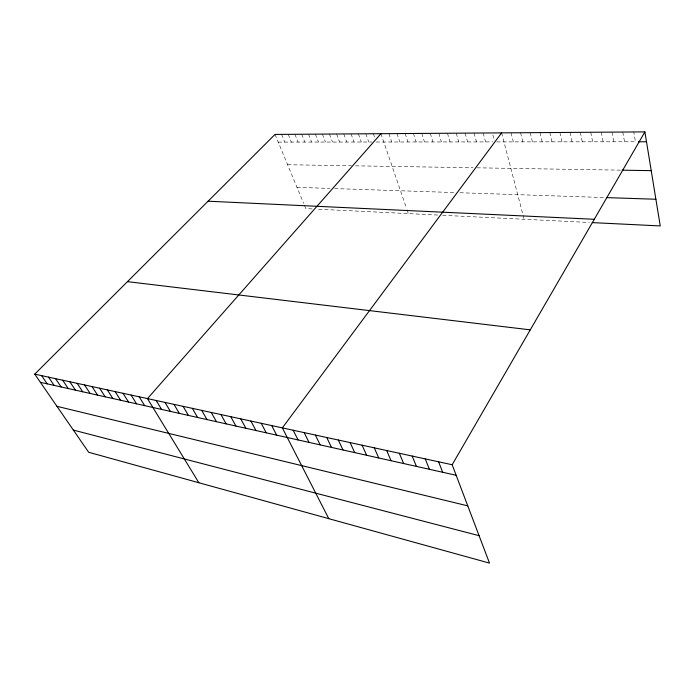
<?xml version="1.0" encoding="UTF-8"?>
<svg xmlns="http://www.w3.org/2000/svg" width="695" height="695" viewBox="0 0 695 695"><rect width="100%" height="100%" fill="white"/><g stroke="black" fill="none" stroke-linecap="round" stroke-linejoin="round"><path stroke-width="0.52" stroke-dasharray="3.48 2.61" d="M278.217 142.101L371.955 142.015M376.23 142.015L492.677 141.902M496.769 141.902L635.447 141.771L633.77 131.972M287.6 164.732L351.453 165.775M355.51 165.836L473.043 167.747M476.935 167.816L621.148 170.162M296.974 187.329L329.778 188.423M334.599 188.58L454.73 192.567M459.96 192.741L603.799 197.519M312.168 208.908L305.791 208.596L304.341 205.095M318.605 209.221L438.623 215.094M442.628 215.294L589.334 222.469M275.029 134.422L303.611 203.34M281.597 134.37L284.759 142.093M288.225 134.326L291.37 142.093M294.923 134.283L298.051 142.084M301.682 134.239L304.792 142.075M308.519 134.187L311.612 142.067M315.426 134.144L318.492 142.067M322.402 134.092L325.451 142.058M329.456 134.048L332.479 142.049M336.58 133.996L339.577 142.049M343.782 133.953L346.753 142.041M351.053 133.9L354.007 142.032M358.411 133.848L361.339 142.023M365.839 133.796L368.741 142.015M373.354 133.744L374.953 138.34M380.947 133.692L406.401 207.97M407.044 209.855L408.33 213.608M388.931 133.64L391.754 141.997M397.01 133.588L399.799 141.988M405.176 133.527L407.93 141.98M413.438 133.475L416.166 141.971M421.796 133.414L424.489 141.962M430.257 133.362L432.916 141.962M438.806 133.301L441.429 141.954M447.467 133.24L450.047 141.945M456.224 133.179L458.77 141.936M465.085 133.119L467.596 141.928M474.051 133.058L476.527 141.919M483.129 132.997L485.57 141.91M492.851 134.926L494.449 140.903M501.616 132.875L522.553 213.209M523.083 215.233L524.143 219.281M511.034 132.806L513.344 141.884M520.564 132.745L522.831 141.876M530.216 132.675L532.431 141.867M539.989 132.615L542.161 141.858M549.884 132.545L552.004 141.85M559.901 132.476L561.968 141.841M570.048 132.406L572.072 141.832M580.325 132.337L582.297 141.823M590.741 132.267L592.653 141.815M601.288 132.198L603.138 141.797M611.974 132.12L613.772 141.789M622.798 132.05L624.536 141.78"/><path stroke-width="1.04" d="M452.158 464.747L644.891 131.894L275.029 134.422L34.75 374.136L88.665 452.271L489.497 563.106L452.158 464.747L34.75 374.136M501.616 132.875L282.344 427.877L328.796 518.67M380.947 133.692L147.47 398.6L198.857 482.738M638.462 141.771L646.498 141.763M622.207 170.179L651.215 170.649M606.848 197.623L655.889 199.248M208.092 201.202L594.295 219.281M592.27 222.609L660.25 225.936L644.891 131.894M127.454 281.649L530.268 329.847M40.406 382.328L456.163 475.284M56.964 406.323L467.77 505.856M73.366 430.083L479.081 535.671M41.587 375.621L47.234 383.857M48.511 377.124L54.149 385.404M55.531 378.645L61.151 386.967M62.637 380.191L68.249 388.557M69.839 381.755L75.442 390.164M77.145 383.336L82.722 391.789M84.538 384.943L90.107 393.44M92.035 386.568L97.587 395.116M99.628 388.218L105.171 396.81M107.334 389.895L112.851 398.53M115.135 391.589L120.643 400.268M123.05 393.301L128.54 402.031M131.077 395.047L136.541 403.821M139.217 396.81L144.656 405.637M156.175 400.494L161.57 409.424M165.01 402.414L170.379 411.388M173.985 404.36L179.327 413.386M183.089 406.332L188.406 415.419M192.333 408.339L197.615 417.478M201.715 410.38L206.971 419.572M211.245 412.448L216.466 421.691M220.932 414.55L226.118 423.854M230.766 416.687L235.909 426.044M240.748 418.85L245.865 428.268M250.904 421.057L255.969 430.526M261.216 423.29L266.237 432.82M271.693 425.566L276.671 435.157M293.168 430.231L298.059 439.935M304.175 432.62L309.014 442.385M315.374 435.053L320.152 444.878M326.754 437.52L331.48 447.406M338.335 440.031L343 449.986M350.106 442.593L354.711 452.601M362.086 445.191L366.63 455.268M374.275 447.841L378.749 457.979M386.689 450.534L391.085 460.733M399.312 453.27L403.647 463.548M412.17 456.059L416.427 466.397M425.253 458.9L429.432 469.307M438.588 461.793L442.672 472.27"/></g></svg>
